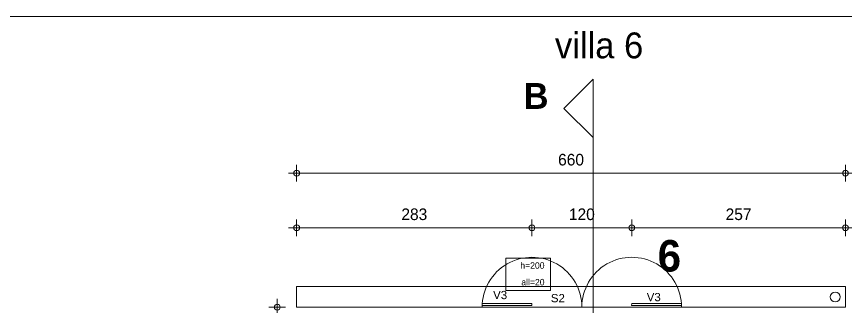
# Model space of a CAD drawing. Header units: metres. Extents: x 1.8 to 61.8, y -53.3 to -11.3.
# Drawn here: x 27.36 to 37.32, y -14.79 to -11.31 of the extents above; entities that cross this region are included whole.
import ezdxf
from ezdxf.enums import TextEntityAlignment as Align
from ezdxf.lldxf.tags import DXFTag

# ---------------------------------------------------------------- set-up
doc = ezdxf.new("R2010")
doc.units = ezdxf.units.M
doc.header["$MEASUREMENT"] = 0
for name, color, linetype in [('Calque commun', 7, 'Continuous'), ('Calque100', 7, 'Continuous'), ('Cotations', 7, 'Continuous'), ('Textes', 7, 'Continuous')]:
    doc.layers.add(name, color=color, linetype=linetype)
doc.styles.add('Arial14', font='arial.ttf', dxfattribs={"height": 0.098961})
doc.styles.add('Century Gothic', font='GOTHIC.TTF', dxfattribs={"height": 0.310302})
doc.styles.add('Century Gothic12', font='GOTHIC.TTF', dxfattribs={"height": 0.077575})
doc.styles.add('Century Gothic18', font='GOTHIC.TTF', dxfattribs={"height": 0.139636})
doc.styles.add('Century Gothic19', font='GOTHICB.TTF', dxfattribs={"height": 0.378481})
doc.styles.add('Century Gothic8', font='GOTHICB.TTF', dxfattribs={"height": 0.31023})
tags = doc.linetypes.add('DASHDOT2', pattern=[0.5, 0.25, -0.125, 0, -0.125]).pattern_tags.tags
tags[10:11] = [DXFTag(74, 4), DXFTag(75, 0), DXFTag(340, '0'), DXFTag(46, 1.0), DXFTag(50, 0.0), DXFTag(44, 0.0), DXFTag(45, 0.0)]
tags[8:9] = [DXFTag(74, 4), DXFTag(75, 0), DXFTag(340, '0'), DXFTag(46, 1.0), DXFTag(50, 0.0), DXFTag(44, 0.0), DXFTag(45, 0.0)]
tags[6:7] = [DXFTag(74, 4), DXFTag(75, 0), DXFTag(340, '0'), DXFTag(46, 1.0), DXFTag(50, 0.0), DXFTag(44, 0.0), DXFTag(45, 0.0)]
tags[4:5] = [DXFTag(74, 4), DXFTag(75, 0), DXFTag(340, '0'), DXFTag(46, 1.0), DXFTag(50, 0.0), DXFTag(44, 0.0), DXFTag(45, 0.0)]
tags = doc.linetypes.add('HIDDEN2', pattern=[0.1875, 0.125, -0.0625]).pattern_tags.tags
tags[6:7] = [DXFTag(74, 4), DXFTag(75, 0), DXFTag(340, '0'), DXFTag(46, 1.0), DXFTag(50, 0.0), DXFTag(44, 0.0), DXFTag(45, 0.0)]
tags[4:5] = [DXFTag(74, 4), DXFTag(75, 0), DXFTag(340, '0'), DXFTag(46, 1.0), DXFTag(50, 0.0), DXFTag(44, 0.0), DXFTag(45, 0.0)]

# ---------------------------------------------------------------- blocks, each defined once
blk = doc.blocks.new('new117')
at = {"layer": 'Calque commun', "color": 5, "linetype": 'Continuous', "lineweight": 9}
blk.add_arc((0, 0), 0.5, 0, 359.9994, dxfattribs=at)
blk = doc.blocks.new('new118')
at = {"layer": 'Calque commun', "color": 5, "linetype": 'Continuous', "lineweight": 9}
blk.add_arc((0, 0), 0.5, 0, 359.9994, dxfattribs=at)
blk = doc.blocks.new('DimLine51930')
at = {"layer": 'Calque commun', "color": 5, "linetype": 'Continuous', "lineweight": 9}
for p, q in [((30.4915, -14.7998), (30.4915, -14.6998)), ((30.5915, -14.7998), (30.3915, -14.7998)), ((30.4915, -23.7998), (30.4915, -14.7998)), ((30.5915, -23.7998), (30.3915, -23.7998)), ((30.4915, -23.7998), (30.4915, -23.8998))]:
    blk.add_line(p, q, dxfattribs=at)
at = {"layer": 'Calque commun', "color": 5, "linetype": 'Continuous', "lineweight": 9, "xscale": 0.07000000029802322, "yscale": 0.07000000029802322, "zscale": 0.07000000029802322, "rotation": 90}
for name, p in [('new118', (30.4915, -14.7998)), ('new117', (30.4915, -23.7998))]:
    blk.add_blockref(name, p, dxfattribs=at)
at = {"layer": 'Calque commun', "color": 5, "linetype": 'Continuous', "lineweight": 9, "style": 'Century Gothic18'}
blk.add_text('900', height=0.13964, rotation=90, dxfattribs=at).set_placement((30.4415, -19.2998), align=Align.BOTTOM_CENTER)
blk = doc.blocks.new('new181')
at = {"layer": 'Calque commun', "color": 5, "linetype": 'Continuous', "lineweight": 9}
blk.add_arc((0, 0), 0.5, 0, 359.9994, dxfattribs=at)
blk = doc.blocks.new('new182')
at = {"layer": 'Calque commun', "color": 5, "linetype": 'Continuous', "lineweight": 9}
blk.add_arc((0, 0), 0.5, 0, 359.9994, dxfattribs=at)
blk = doc.blocks.new('DimLine52743')
at = {"layer": 'Calque commun', "color": 5, "linetype": 'Continuous', "lineweight": 9}
for p, q in [((30.7243, -13.9449), (30.7243, -13.7449)), ((33.5543, -13.9449), (33.5543, -13.7449)), ((30.7243, -13.8449), (30.6243, -13.8449)), ((30.7243, -13.8449), (33.5543, -13.8449)), ((33.5543, -13.8449), (33.6543, -13.8449))]:
    blk.add_line(p, q, dxfattribs=at)
at = {"layer": 'Calque commun', "color": 5, "linetype": 'Continuous', "lineweight": 9, "xscale": 0.07000000029802322, "yscale": 0.07000000029802322, "zscale": 0.07000000029802322}
for name, p in [('new181', (30.7243, -13.8449)), ('new182', (33.5543, -13.8449))]:
    blk.add_blockref(name, p, dxfattribs=at)
at = {"layer": 'Calque commun', "color": 5, "linetype": 'Continuous', "lineweight": 9, "style": 'Century Gothic18'}
blk.add_text('283', height=0.13964, dxfattribs=at).set_placement((32.1393, -13.7949), align=Align.BOTTOM_CENTER)
blk = doc.blocks.new('new183')
at = {"layer": 'Calque commun', "color": 5, "linetype": 'Continuous', "lineweight": 9}
blk.add_arc((0, 0), 0.5, 0, 359.9994, dxfattribs=at)
blk = doc.blocks.new('new184')
at = {"layer": 'Calque commun', "color": 5, "linetype": 'Continuous', "lineweight": 9}
blk.add_arc((0, 0), 0.5, 0, 359.9994, dxfattribs=at)
blk = doc.blocks.new('DimLine52751')
at = {"layer": 'Calque commun', "color": 5, "linetype": 'Continuous', "lineweight": 9}
for p, q in [((33.5543, -13.9449), (33.5543, -13.7449)), ((34.7543, -13.9449), (34.7543, -13.7449)), ((33.5543, -13.8449), (33.4543, -13.8449)), ((33.5543, -13.8449), (34.7543, -13.8449)), ((34.7543, -13.8449), (34.8543, -13.8449))]:
    blk.add_line(p, q, dxfattribs=at)
at = {"layer": 'Calque commun', "color": 5, "linetype": 'Continuous', "lineweight": 9, "xscale": 0.07000000029802322, "yscale": 0.07000000029802322, "zscale": 0.07000000029802322}
for name, p in [('new183', (33.5543, -13.8449)), ('new184', (34.7543, -13.8449))]:
    blk.add_blockref(name, p, dxfattribs=at)
at = {"layer": 'Calque commun', "color": 5, "linetype": 'Continuous', "lineweight": 9, "style": 'Century Gothic18'}
blk.add_text('120', height=0.13964, dxfattribs=at).set_placement((34.1543, -13.7949), align=Align.BOTTOM_CENTER)
blk = doc.blocks.new('new185')
at = {"layer": 'Calque commun', "color": 5, "linetype": 'Continuous', "lineweight": 9}
blk.add_arc((0, 0), 0.5, 0, 359.9994, dxfattribs=at)
blk = doc.blocks.new('new186')
at = {"layer": 'Calque commun', "color": 5, "linetype": 'Continuous', "lineweight": 9}
blk.add_arc((0, 0), 0.5, 0, 359.9994, dxfattribs=at)
blk = doc.blocks.new('DimLine52759')
at = {"layer": 'Calque commun', "color": 5, "linetype": 'Continuous', "lineweight": 9}
for p, q in [((34.7543, -13.9449), (34.7543, -13.7449)), ((37.3243, -13.9449), (37.3243, -13.7449)), ((34.7543, -13.8449), (34.6543, -13.8449)), ((34.7543, -13.8449), (37.3243, -13.8449)), ((37.3243, -13.8449), (37.4243, -13.8449))]:
    blk.add_line(p, q, dxfattribs=at)
at = {"layer": 'Calque commun', "color": 5, "linetype": 'Continuous', "lineweight": 9, "xscale": 0.07000000029802322, "yscale": 0.07000000029802322, "zscale": 0.07000000029802322}
for name, p in [('new185', (34.7543, -13.8449)), ('new186', (37.3243, -13.8449))]:
    blk.add_blockref(name, p, dxfattribs=at)
at = {"layer": 'Calque commun', "color": 5, "linetype": 'Continuous', "lineweight": 9, "style": 'Century Gothic18'}
blk.add_text('257', height=0.13964, dxfattribs=at).set_placement((36.0393, -13.7949), align=Align.BOTTOM_CENTER)
blk = doc.blocks.new('new225')
at = {"layer": 'Calque commun', "color": 5, "linetype": 'Continuous', "lineweight": 9}
blk.add_arc((0, 0), 0.5, 0, 359.9994, dxfattribs=at)
blk = doc.blocks.new('new226')
at = {"layer": 'Calque commun', "color": 5, "linetype": 'Continuous', "lineweight": 9}
blk.add_arc((0, 0), 0.5, 0, 359.9994, dxfattribs=at)
blk = doc.blocks.new('DimLine54715')
at = {"layer": 'Calque commun', "color": 5, "linetype": 'Continuous', "lineweight": 9}
for p, q in [((30.7243, -13.2893), (30.7243, -13.0893)), ((37.3243, -13.2893), (37.3243, -13.0893)), ((30.7243, -13.1893), (30.6243, -13.1893)), ((30.7243, -13.1893), (37.3243, -13.1893)), ((37.3243, -13.1893), (37.4243, -13.1893))]:
    blk.add_line(p, q, dxfattribs=at)
at = {"layer": 'Calque commun', "color": 5, "linetype": 'Continuous', "lineweight": 9, "xscale": 0.07000000029802322, "yscale": 0.07000000029802322, "zscale": 0.07000000029802322}
for name, p in [('new225', (30.7243, -13.1893)), ('new226', (37.3243, -13.1893))]:
    blk.add_blockref(name, p, dxfattribs=at)
at = {"layer": 'Calque commun', "color": 5, "linetype": 'Continuous', "lineweight": 9, "style": 'Century Gothic18'}
blk.add_text('660', height=0.13964, dxfattribs=at).set_placement((34.0243, -13.1393), align=Align.BOTTOM_CENTER)
blk = doc.blocks.new('new227')
at = {"layer": 'Calque commun', "color": 5, "linetype": 'Continuous', "lineweight": 9}
blk.add_arc((0, 0), 0.5, 0, 359.9994, dxfattribs=at)
blk = doc.blocks.new('new228')
at = {"layer": 'Calque commun', "color": 5, "linetype": 'Continuous', "lineweight": 9}
blk.add_arc((0, 0), 0.5, 0, 359.9994, dxfattribs=at)
blk = doc.blocks.new('DimLine54723')
at = {"layer": 'Calque commun', "color": 5, "linetype": 'Continuous', "lineweight": 9}
for p, q in [((37.3243, -13.2893), (37.3243, -13.0893)), ((43.5243, -13.2893), (43.5243, -13.0893)), ((37.3243, -13.1893), (37.2243, -13.1893)), ((37.3243, -13.1893), (43.5243, -13.1893)), ((43.5243, -13.1893), (43.6243, -13.1893))]:
    blk.add_line(p, q, dxfattribs=at)
at = {"layer": 'Calque commun', "color": 5, "linetype": 'Continuous', "lineweight": 9, "xscale": 0.07000000029802322, "yscale": 0.07000000029802322, "zscale": 0.07000000029802322}
for name, p in [('new227', (37.3243, -13.1893)), ('new228', (43.5243, -13.1893))]:
    blk.add_blockref(name, p, dxfattribs=at)
at = {"layer": 'Calque commun', "color": 5, "linetype": 'Continuous', "lineweight": 9, "style": 'Century Gothic18'}
blk.add_text('620', height=0.13964, dxfattribs=at).set_placement((40.4243, -13.1393), align=Align.BOTTOM_CENTER)
blk = doc.blocks.new('fleche08')
at = {"layer": 'Calque100', "color": 6, "linetype": 'Continuous', "lineweight": 18}
mesh = blk.add_polyface(dxfattribs=at)
corners = [(-0.35, -0.35), (0, 0), (0.35, -0.35)]
mesh.append_faces([[corners[k] for k in face] for face in [(0, 1, 2)]], dxfattribs={"color": 6})

msp = doc.modelspace()

# ---------------------------------------------------------------- linework, layer by layer
at = {"layer": 'Calque commun', "color": 7, "linetype": 'Continuous', "lineweight": 9}
for centre in [(33.5543, -14.7998), (34.7543, -14.7998)]:
    msp.add_arc(centre, 0.6, 0, 180.00001, dxfattribs=at)
at = {"layer": 'Calque commun', "color": 11, "linetype": 'Continuous', "lineweight": 18}
msp.add_arc((37.2018, -14.677), 0.06, 90, 89.99941, dxfattribs=at)
at = {"layer": 'Cotations', "color": 1, "linetype": 'DASHDOT2', "lineweight": 18, "flags": 128}
msp.add_lwpolyline([(34.2884, -12.0614), (34.2884, -25.7623), (34.2884, -25.7623)], dxfattribs=at)

# ---------------------------------------------------------------- block references
at = {"layer": 'Calque commun', "color": 0, "linetype": 'ByBlock', "lineweight": -2, "rotation": 90}
msp.add_blockref('fleche08', (33.9384, -12.4114), dxfattribs=at)
at = {"layer": 'Calque commun', "color": 5, "linetype": 'Continuous', "lineweight": 9}
for name in ['DimLine54715', 'DimLine54723', 'DimLine52743', 'DimLine52751', 'DimLine52759', 'DimLine51930']:
    msp.add_blockref(name, (0, 0), dxfattribs=at)

# ---------------------------------------------------------------- texts
at = {"layer": 'Calque commun', "color": 5, "linetype": 'ByBlock', "lineweight": -2, "insert": (33.7056, -14.2599), "char_height": 0.07758, "attachment_point": 3, "line_spacing_factor": 1.546883, "style": 'Century Gothic12'}
msp.add_mtext('h=200\\Pall=20', dxfattribs=at)
at = {"layer": 'Textes', "color": 5, "linetype": 'ByBlock', "lineweight": -2}
for s, height, style, p in [('villa 6', 0.3103, 'Century Gothic', (33.8316, -11.9028)), ('6', 0.3785, 'Century Gothic19', (35.0662, -14.4848)), ('V3', 0.09896, 'Arial14', (33.087, -14.7325)), ('S2', 0.09896, 'Arial14', (33.7813, -14.7697)), ('V3', 0.09896, 'Arial14', (34.9345, -14.7573))]:
    msp.add_text(s, height=height, dxfattribs=dict(at, style=style)).set_placement(p, align=Align.BOTTOM_LEFT)
at = {"layer": 'Textes', "color": 5, "linetype": 'ByBlock', "lineweight": -2, "style": 'Century Gothic8'}
msp.add_text('B', height=0.3102, dxfattribs=at).set_placement((33.4534, -12.107), align=Align.TOP_LEFT)

# ---------------------------------------------------------------- meshes
at = {"layer": 'Calque commun', "color": 7, "linetype": 'Continuous', "lineweight": 9}
mesh = msp.add_polyface(dxfattribs=at)
corners = [(61.7636, -11.3086), (1.7636, -11.3086), (1.7636, -53.3086), (61.7636, -53.3086)]
mesh.append_faces([[corners[k] for k in face] for face in [(0, 1, 2, 3)]], dxfattribs={"color": 7})
at = {"layer": 'Calque commun', "color": 11, "linetype": 'Continuous', "lineweight": 18}
mesh = msp.add_polyface(dxfattribs=at)
corners = [(33.2398, -14.2091), (33.7781, -14.2091), (33.7781, -14.5998), (33.2398, -14.5998)]
mesh.append_faces([[corners[k] for k in face] for face in [(0, 1, 2, 3)]], dxfattribs={"color": 11})
at = {"layer": 'Calque commun', "color": 16, "linetype": 'HIDDEN2', "lineweight": 9}
mesh = msp.add_polyface(dxfattribs=at)
corners = [(30.7243, -14.7998), (37.3243, -14.7998), (37.3243, -14.5498), (30.7243, -14.5498)]
mesh.append_faces([[corners[k] for k in face] for face in [(0, 1, 2, 3)]], dxfattribs={"color": 16})
at = {"layer": 'Calque commun', "color": 7, "linetype": 'Continuous', "lineweight": 9}
mesh = msp.add_polyface(dxfattribs=at)
corners = [(33.5543, -14.7541), (32.956, -14.7541), (32.9546, -14.7802), (33.5543, -14.7802)]
mesh.append_faces([[corners[k] for k in face] for face in [(0, 1, 2, 3)]], dxfattribs={"color": 7})
mesh = msp.add_polyface(dxfattribs=at)
corners = [(35.3525, -14.7541), (34.7543, -14.7541), (34.7528, -14.7802), (35.3525, -14.7802)]
mesh.append_faces([[corners[k] for k in face] for face in [(0, 1, 2, 3)]], dxfattribs={"color": 7})

doc.saveas('drawing.dxf')
